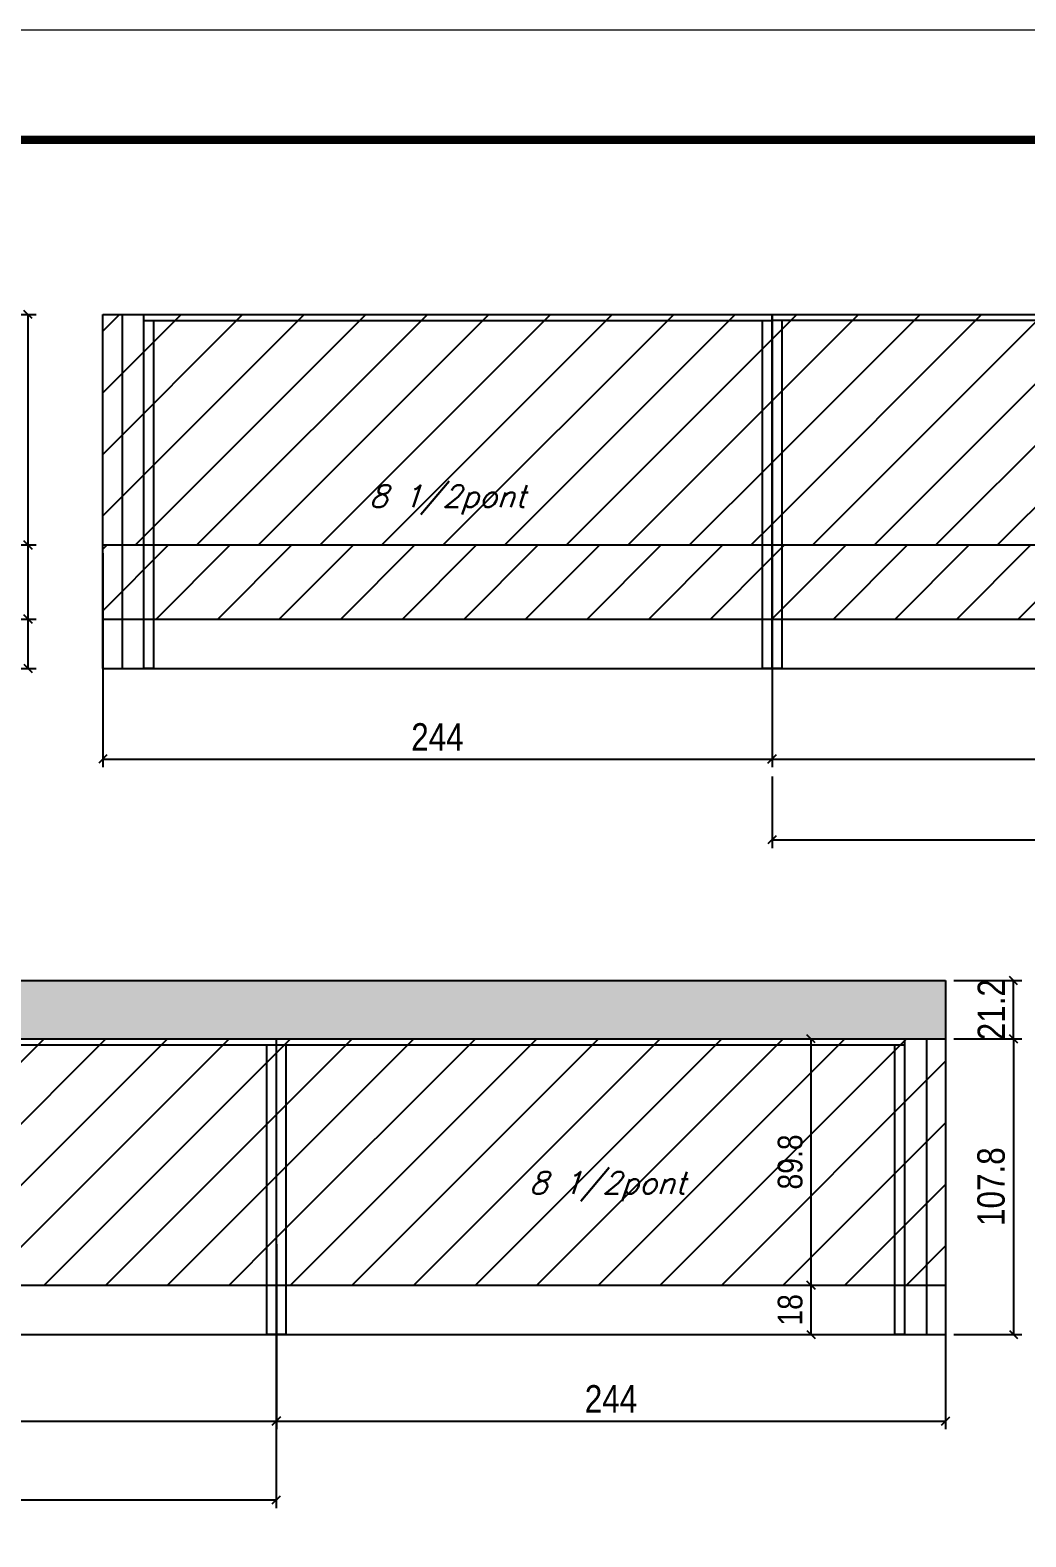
# Model space of a CAD drawing. Extents: x -20960 to -5926, y -2106 to 21915.
# Drawn here: x -9910 to -9547, y 14475 to 15024 of the extents above; entities that cross this region are included whole.
import ezdxf

# ---------------------------------------------------------------- set-up
doc = ezdxf.new("R2010")
doc.units = 0
doc.linetypes.add('DASHED', pattern=[0.75, 0.5, -0.25])
for name, color, linetype in [('COTA', 241, 'Continuous'), ('Painéis', 200, 'Continuous'), ('Reaproveitamento', 251, 'Continuous'), ('SARR_2.2x7', 40, 'Continuous'), ('SARR_3.5x7', 81, 'Continuous'), ('texto', 7, 'Continuous')]:
    doc.layers.add(name, color=color, linetype=linetype)
doc.layers.add('Folhas', color=255, linetype='Continuous', lineweight=9)
doc.layers.add('SARRAFO DE PRESSAO', color=251, linetype='DASHED', lineweight=9)
doc.styles.add('COTA TECNICA', font='techl___.ttf', dxfattribs={"height": 10})
doc.styles.add('COTA TECNICA-50', font='techl___.ttf', dxfattribs={"height": 9})
doc.styles.add('Romans', font='romans.shx')
doc.dimstyles.new('COTA PAINEL-50', dxfattribs={"dimtxt": 9, "dimasz": 3, "dimexe": 3, "dimexo": 3, "dimgap": 3, "dimtad": 1, "dimdec": 1, "dimzin": 12, "dimdsep": 46, "dimtxsty": 'COTA TECNICA-50', "dimblk1": 'OBLIQUE', "dimblk2": 'OBLIQUE', "dimsah": 1, "dimcen": 0.9, "dimclrd": 4, "dimclre": 4, "dimclrt": 240, "dimadec": 1, "dimazin": 3, "dimtfac": 1, "dimtdec": 1, "dimtmove": 0, "dimatfit": 3, "dimfxl": 1, "dimtolj": 1, "dimtzin": 12, "dimarcsym": 0})
doc.dimstyles.new('PAINEL', dxfattribs={"dimtxt": 10, "dimasz": 3, "dimexe": 3, "dimexo": 3, "dimgap": 3, "dimtad": 1, "dimdec": 1, "dimzin": 12, "dimdsep": 46, "dimtxsty": 'COTA TECNICA', "dimblk1": 'OBLIQUE', "dimblk2": 'OBLIQUE', "dimsah": 1, "dimcen": 0.9, "dimclrd": 4, "dimclre": 4, "dimclrt": 240, "dimadec": 1, "dimazin": 3, "dimtfac": 1, "dimtdec": 1, "dimtmove": 0, "dimatfit": 3, "dimfxl": 1, "dimtolj": 1, "dimtzin": 12, "dimarcsym": 0})
pattern_1 = [(45, (-1607.418, -3391.344), (-11.22532, 11.22532), [])]

# ---------------------------------------------------------------- blocks, each defined once
blk = doc.blocks.new('9999999999')
at = {"layer": 'Folhas'}
blk.add_lwpolyline([(98138.98, 34190.21), (99623.98, 34190.21), (99623.98, 35240.21), (98138.98, 35240.21)], close=True, dxfattribs=at)
at = {"layer": 'Folhas', "color": 30, "const_width": 3}
blk.add_lwpolyline([(98213.98, 34230.21), (99583.98, 34230.21), (99583.98, 35200.21), (98213.98, 35200.21)], close=True, dxfattribs=at)
blk = doc.blocks.new('_Oblique')
at = {"color": 0, "linetype": 'ByBlock', "lineweight": -2}
blk.add_line((-0.5, -0.5), (0.5, 0.5), dxfattribs=at)
blk = doc.blocks.new('*D671')
at = {"layer": 'COTA', "color": 4, "lineweight": -2, "ltscale": 25, "transparency": 16777216}
for p, q in [((-9639.42, 14751.89), (-9639.42, 14725.78)), ((-9395.42, 14751.89), (-9395.42, 14725.78)), ((-9639.42, 14728.78), (-9395.42, 14728.78))]:
    blk.add_line(p, q, dxfattribs=at)
at = {"layer": 'Defpoints', "color": 0, "ltscale": 25, "transparency": 16777216}
for p in [(-9639.42, 14754.89), (-9395.42, 14754.89), (-9395.42, 14728.78)]:
    blk.add_point(p, dxfattribs=at)
at = {"layer": 'COTA', "color": 4, "lineweight": -2, "ltscale": 25, "transparency": 16777216, "xscale": 3, "yscale": 3, "zscale": 3, "rotation": 180}
blk.add_blockref('_Oblique', (-9639.42, 14728.78), dxfattribs=at)
at = {"layer": 'COTA', "color": 4, "lineweight": -2, "ltscale": 25, "transparency": 16777216, "xscale": 3, "yscale": 3, "zscale": 3}
blk.add_blockref('_Oblique', (-9395.42, 14728.78), dxfattribs=at)
at = {"layer": 'COTA', "color": 240, "ltscale": 25, "transparency": 16777216, "insert": (-9517.42, 14736.84), "char_height": 10, "attachment_point": 5, "style": 'COTA TECNICA'}
blk.add_mtext('\\A1;2X', dxfattribs=at)
blk = doc.blocks.new('*D669')
at = {"layer": 'COTA', "color": 4, "lineweight": -2, "ltscale": 25, "transparency": 16777216}
for p, q in [((-9883.42, 14833.27), (-9883.42, 14755.24)), ((-9639.42, 14806.27), (-9639.42, 14755.24)), ((-9883.42, 14758.24), (-9639.42, 14758.24))]:
    blk.add_line(p, q, dxfattribs=at)
at = {"layer": 'Defpoints', "color": 0, "ltscale": 25, "transparency": 16777216}
for p in [(-9883.42, 14836.27), (-9639.42, 14809.27), (-9639.42, 14758.24)]:
    blk.add_point(p, dxfattribs=at)
at = {"layer": 'COTA', "color": 4, "lineweight": -2, "ltscale": 25, "transparency": 16777216, "xscale": 3, "yscale": 3, "zscale": 3, "rotation": 180}
blk.add_blockref('_Oblique', (-9883.42, 14758.24), dxfattribs=at)
at = {"layer": 'COTA', "color": 4, "lineweight": -2, "ltscale": 25, "transparency": 16777216, "xscale": 3, "yscale": 3, "zscale": 3}
blk.add_blockref('_Oblique', (-9639.42, 14758.24), dxfattribs=at)
at = {"layer": 'COTA', "color": 240, "ltscale": 25, "transparency": 16777216, "insert": (-9761.42, 14766.31), "char_height": 10, "attachment_point": 5, "style": 'COTA TECNICA'}
blk.add_mtext('\\A1;244', dxfattribs=at)
blk = doc.blocks.new('*D670')
at = {"layer": 'COTA', "color": 4, "lineweight": -2, "ltscale": 25, "transparency": 16777216}
for p, q in [((-9639.42, 14806.27), (-9639.42, 14755.24)), ((-9395.42, 14806.27), (-9395.42, 14755.24)), ((-9639.42, 14758.24), (-9395.42, 14758.24))]:
    blk.add_line(p, q, dxfattribs=at)
at = {"layer": 'Defpoints', "color": 0, "ltscale": 25, "transparency": 16777216}
for p in [(-9639.42, 14809.27), (-9395.42, 14809.27), (-9395.42, 14758.24)]:
    blk.add_point(p, dxfattribs=at)
at = {"layer": 'COTA', "color": 4, "lineweight": -2, "ltscale": 25, "transparency": 16777216, "xscale": 3, "yscale": 3, "zscale": 3, "rotation": 180}
blk.add_blockref('_Oblique', (-9639.42, 14758.24), dxfattribs=at)
at = {"layer": 'COTA', "color": 4, "lineweight": -2, "ltscale": 25, "transparency": 16777216, "xscale": 3, "yscale": 3, "zscale": 3}
blk.add_blockref('_Oblique', (-9395.42, 14758.24), dxfattribs=at)
at = {"layer": 'COTA', "color": 240, "ltscale": 25, "transparency": 16777216, "insert": (-9517.42, 14766.31), "char_height": 10, "attachment_point": 5, "style": 'COTA TECNICA'}
blk.add_mtext('\\A1;244', dxfattribs=at)
blk = doc.blocks.new('*D687')
at = {"layer": 'COTA', "color": 4, "lineweight": -2, "ltscale": 25, "transparency": 16777216}
for p, q in [((-9937.11, 14920.27), (-9907.69, 14920.27)), ((-9910.69, 14836.27), (-9910.69, 14920.27)), ((-9937.11, 14836.27), (-9907.69, 14836.27))]:
    blk.add_line(p, q, dxfattribs=at)
at = {"layer": 'Defpoints', "color": 0, "ltscale": 25, "transparency": 16777216}
for p in [(-9940.11, 14920.27), (-9910.69, 14920.27), (-9940.11, 14836.27)]:
    blk.add_point(p, dxfattribs=at)
at = {"layer": 'COTA', "color": 4, "lineweight": -2, "ltscale": 25, "transparency": 16777216, "xscale": 3, "yscale": 3, "zscale": 3}
for p, rotation in [((-9910.69, 14920.27), 90), ((-9910.69, 14836.27), 270)]:
    blk.add_blockref('_Oblique', p, dxfattribs=dict(at, rotation=rotation))
at = {"layer": 'COTA', "color": 240, "ltscale": 25, "transparency": 16777216, "insert": (-9918.79, 14878.27), "char_height": 10, "attachment_point": 5, "rotation": 90, "style": 'COTA TECNICA'}
blk.add_mtext('\\A1;84', dxfattribs=at)
blk = doc.blocks.new('*D689')
at = {"layer": 'COTA', "color": 4, "lineweight": -2, "transparency": 16777216}
for p, q in [((-9937.11, 14836.27), (-9907.69, 14836.27)), ((-9910.69, 14809.27), (-9910.69, 14836.27)), ((-9937.11, 14809.27), (-9907.69, 14809.27))]:
    blk.add_line(p, q, dxfattribs=at)
at = {"layer": 'Defpoints', "color": 0, "transparency": 16777216}
for p in [(-9940.11, 14836.27), (-9910.69, 14836.27), (-9940.11, 14809.27)]:
    blk.add_point(p, dxfattribs=at)
at = {"layer": 'COTA', "color": 4, "lineweight": -2, "transparency": 16777216, "xscale": 3, "yscale": 3, "zscale": 3}
for p, rotation in [((-9910.69, 14836.27), 90), ((-9910.69, 14809.27), 270)]:
    blk.add_blockref('_Oblique', p, dxfattribs=dict(at, rotation=rotation))
at = {"layer": 'COTA', "color": 240, "transparency": 16777216, "insert": (-9918.26, 14822.77), "char_height": 9, "attachment_point": 5, "rotation": 90, "style": 'COTA TECNICA-50'}
blk.add_mtext('\\A1;27', dxfattribs=at)
blk = doc.blocks.new('*D678')
at = {"layer": 'COTA', "color": 4, "lineweight": -2, "ltscale": 25, "transparency": 16777216}
for p, q in [((-10064.17, 14581.46), (-10064.17, 14513.94)), ((-9820.17, 14581.46), (-9820.17, 14513.94)), ((-10064.17, 14516.94), (-9820.17, 14516.94))]:
    blk.add_line(p, q, dxfattribs=at)
at = {"layer": 'Defpoints', "color": 0, "ltscale": 25, "transparency": 16777216}
for p in [(-10064.17, 14584.46), (-9820.17, 14584.46), (-9820.17, 14516.94)]:
    blk.add_point(p, dxfattribs=at)
at = {"layer": 'COTA', "color": 4, "lineweight": -2, "ltscale": 25, "transparency": 16777216, "xscale": 3, "yscale": 3, "zscale": 3, "rotation": 180}
blk.add_blockref('_Oblique', (-10064.17, 14516.94), dxfattribs=at)
at = {"layer": 'COTA', "color": 4, "lineweight": -2, "ltscale": 25, "transparency": 16777216, "xscale": 3, "yscale": 3, "zscale": 3}
blk.add_blockref('_Oblique', (-9820.17, 14516.94), dxfattribs=at)
at = {"layer": 'COTA', "color": 240, "ltscale": 25, "transparency": 16777216, "insert": (-9942.17, 14525.02), "char_height": 10, "attachment_point": 5, "style": 'COTA TECNICA'}
blk.add_mtext('\\A1;244', dxfattribs=at)
blk = doc.blocks.new('*D679')
at = {"layer": 'COTA', "color": 4, "lineweight": -2, "ltscale": 25, "transparency": 16777216}
for p, q in [((-9820.15, 14581.46), (-9820.15, 14513.94)), ((-9576.15, 14581.46), (-9576.15, 14513.94)), ((-9820.15, 14516.94), (-9576.15, 14516.94))]:
    blk.add_line(p, q, dxfattribs=at)
at = {"layer": 'Defpoints', "color": 0, "ltscale": 25, "transparency": 16777216}
for p in [(-9820.15, 14584.46), (-9576.15, 14584.46), (-9576.15, 14516.94)]:
    blk.add_point(p, dxfattribs=at)
at = {"layer": 'COTA', "color": 4, "lineweight": -2, "ltscale": 25, "transparency": 16777216, "xscale": 3, "yscale": 3, "zscale": 3, "rotation": 180}
blk.add_blockref('_Oblique', (-9820.15, 14516.94), dxfattribs=at)
at = {"layer": 'COTA', "color": 4, "lineweight": -2, "ltscale": 25, "transparency": 16777216, "xscale": 3, "yscale": 3, "zscale": 3}
blk.add_blockref('_Oblique', (-9576.15, 14516.94), dxfattribs=at)
at = {"layer": 'COTA', "color": 240, "ltscale": 25, "transparency": 16777216, "insert": (-9698.15, 14525.02), "char_height": 10, "attachment_point": 5, "style": 'COTA TECNICA'}
blk.add_mtext('\\A1;244', dxfattribs=at)
blk = doc.blocks.new('*D681')
at = {"layer": 'COTA', "color": 4, "lineweight": -2, "ltscale": 25, "transparency": 16777216}
for p, q in [((-10064.17, 14581.46), (-10064.17, 14485.21)), ((-9820.17, 14581.46), (-9820.17, 14485.21)), ((-10064.17, 14488.21), (-9820.17, 14488.21))]:
    blk.add_line(p, q, dxfattribs=at)
at = {"layer": 'Defpoints', "color": 0, "ltscale": 25, "transparency": 16777216}
for p in [(-10064.17, 14584.46), (-9820.17, 14584.46), (-9820.17, 14488.21)]:
    blk.add_point(p, dxfattribs=at)
at = {"layer": 'COTA', "color": 4, "lineweight": -2, "ltscale": 25, "transparency": 16777216, "xscale": 3, "yscale": 3, "zscale": 3, "rotation": 180}
blk.add_blockref('_Oblique', (-10064.17, 14488.21), dxfattribs=at)
at = {"layer": 'COTA', "color": 4, "lineweight": -2, "ltscale": 25, "transparency": 16777216, "xscale": 3, "yscale": 3, "zscale": 3}
blk.add_blockref('_Oblique', (-9820.17, 14488.21), dxfattribs=at)
at = {"layer": 'COTA', "color": 240, "ltscale": 25, "transparency": 16777216, "insert": (-9942.17, 14496.26), "char_height": 10, "attachment_point": 5, "style": 'COTA TECNICA'}
blk.add_mtext('\\A1;2X', dxfattribs=at)
blk = doc.blocks.new('*D692')
at = {"layer": 'COTA', "color": 4, "lineweight": -2, "ltscale": 25, "transparency": 16777216}
for p, q in [((-9573.15, 14656.26), (-9548.43, 14656.26)), ((-9551.43, 14656.26), (-9551.43, 14548.46)), ((-9573.15, 14548.46), (-9548.43, 14548.46))]:
    blk.add_line(p, q, dxfattribs=at)
at = {"layer": 'Defpoints', "color": 0, "ltscale": 25, "transparency": 16777216}
for p in [(-9576.15, 14656.26), (-9576.15, 14548.46), (-9551.43, 14548.46)]:
    blk.add_point(p, dxfattribs=at)
at = {"layer": 'COTA', "color": 4, "lineweight": -2, "ltscale": 25, "transparency": 16777216, "xscale": 3, "yscale": 3, "zscale": 3}
for p, rotation in [((-9551.43, 14656.26), 90), ((-9551.43, 14548.46), 270)]:
    blk.add_blockref('_Oblique', p, dxfattribs=dict(at, rotation=rotation))
at = {"layer": 'COTA', "color": 240, "ltscale": 25, "transparency": 16777216, "insert": (-9559.55, 14602.36), "char_height": 10, "attachment_point": 5, "rotation": 90, "style": 'COTA TECNICA'}
blk.add_mtext('\\A1;107.8', dxfattribs=at)
blk = doc.blocks.new('*D693')
at = {"layer": 'COTA', "color": 4, "lineweight": -2, "ltscale": 25, "transparency": 16777216}
for p, q in [((-9573.15, 14677.46), (-9548.43, 14677.46)), ((-9551.43, 14656.26), (-9551.43, 14677.46)), ((-9573.15, 14656.26), (-9548.43, 14656.26))]:
    blk.add_line(p, q, dxfattribs=at)
at = {"layer": 'Defpoints', "color": 0, "ltscale": 25, "transparency": 16777216}
for p in [(-9576.15, 14677.46), (-9551.43, 14677.46), (-9576.15, 14656.26)]:
    blk.add_point(p, dxfattribs=at)
at = {"layer": 'COTA', "color": 4, "lineweight": -2, "ltscale": 25, "transparency": 16777216, "xscale": 3, "yscale": 3, "zscale": 3}
for p, rotation in [((-9551.43, 14677.46), 90), ((-9551.43, 14656.26), 270)]:
    blk.add_blockref('_Oblique', p, dxfattribs=dict(at, rotation=rotation))
at = {"layer": 'COTA', "color": 240, "ltscale": 25, "transparency": 16777216, "insert": (-9559.49, 14666.86), "char_height": 10, "attachment_point": 5, "rotation": 90, "style": 'COTA TECNICA'}
blk.add_mtext('\\A1;21.2', dxfattribs=at)
blk = doc.blocks.new('*D710')
at = {"layer": 'COTA', "color": 4, "lineweight": -2, "transparency": 16777216}
blk.add_line((-9625.21, 14548.46), (-9625.21, 14566.46), dxfattribs=at)
at = {"layer": 'Defpoints', "color": 0, "transparency": 16777216}
for p in [(-9625.21, 14566.46), (-9625.21, 14566.46), (-9625.21, 14548.46)]:
    blk.add_point(p, dxfattribs=at)
at = {"layer": 'COTA', "color": 4, "lineweight": -2, "transparency": 16777216, "xscale": 3, "yscale": 3, "zscale": 3}
for p, rotation in [((-9625.21, 14566.46), 90), ((-9625.21, 14548.46), 270)]:
    blk.add_blockref('_Oblique', p, dxfattribs=dict(at, rotation=rotation))
at = {"layer": 'COTA', "color": 240, "transparency": 16777216, "insert": (-9632.8, 14557.46), "char_height": 9, "attachment_point": 5, "rotation": 90, "style": 'COTA TECNICA-50'}
blk.add_mtext('\\A1;18', dxfattribs=at)
blk = doc.blocks.new('*D711')
at = {"layer": 'COTA', "color": 4, "lineweight": -2, "transparency": 16777216}
for p, q in [((-9628.21, 14656.26), (-9628.21, 14656.26)), ((-9625.21, 14566.46), (-9625.21, 14656.26))]:
    blk.add_line(p, q, dxfattribs=at)
at = {"layer": 'Defpoints', "color": 0, "transparency": 16777216}
for p in [(-9625.21, 14656.26), (-9625.21, 14656.26), (-9625.21, 14566.46)]:
    blk.add_point(p, dxfattribs=at)
at = {"layer": 'COTA', "color": 4, "lineweight": -2, "transparency": 16777216, "xscale": 3, "yscale": 3, "zscale": 3}
for p, rotation in [((-9625.21, 14656.26), 90), ((-9625.21, 14566.46), 270)]:
    blk.add_blockref('_Oblique', p, dxfattribs=dict(at, rotation=rotation))
at = {"layer": 'COTA', "color": 240, "transparency": 16777216, "insert": (-9632.8, 14611.36), "char_height": 9, "attachment_point": 5, "rotation": 90, "style": 'COTA TECNICA-50'}
blk.add_mtext('\\A1;89.8', dxfattribs=at)
blk = doc.blocks.new('*D715')
at = {"layer": 'COTA', "color": 4, "lineweight": -2, "transparency": 16777216}
for p, q in [((-9937.11, 14809.27), (-9907.69, 14809.27)), ((-9910.69, 14791.27), (-9910.69, 14809.27)), ((-9937.11, 14791.27), (-9907.69, 14791.27))]:
    blk.add_line(p, q, dxfattribs=at)
at = {"layer": 'Defpoints', "color": 0, "transparency": 16777216}
for p in [(-9940.11, 14809.27), (-9910.69, 14809.27), (-9940.11, 14791.27)]:
    blk.add_point(p, dxfattribs=at)
at = {"layer": 'COTA', "color": 4, "lineweight": -2, "transparency": 16777216, "xscale": 3, "yscale": 3, "zscale": 3}
for p, rotation in [((-9910.69, 14809.27), 90), ((-9910.69, 14791.27), 270)]:
    blk.add_blockref('_Oblique', p, dxfattribs=dict(at, rotation=rotation))
at = {"layer": 'COTA', "color": 240, "transparency": 16777216, "insert": (-9918.28, 14800.27), "char_height": 9, "attachment_point": 5, "rotation": 90, "style": 'COTA TECNICA-50'}
blk.add_mtext('\\A1;18', dxfattribs=at)

msp = doc.modelspace()

# ---------------------------------------------------------------- hatches: boundary and pattern name
at = {"layer": 'COTA', "linetype": 'ByBlock'}
h = msp.add_hatch(dxfattribs=at)
h.set_pattern_fill('AR-CONC', color=256, scale=0.03)
h.set_pattern_definition([(50, (-147675.035, -14754.5563), (5.46554007, -0.47817257), [0.5715, -6.2865]), (355, (-147675.035, -14754.556), (-1.05730264, 5.73170536), [0.4572, -5.02921753]), (100.4514447, (-147674.5797, -14754.596), (4.40823741, 5.25353256), [0.48570026, -5.34270734]), (46.1842, (-147675.035, -14753.032), (8.13237123, -1.26126984), [0.85725, -9.42975]), (96.6355576, (-147674.3574, -14753.137), (7.122124, 7.42278374), [0.7285507, -8.01406824]), (351.184151, (-147675.035, -14753.032), (7.122124, 7.42278374), [0.685799, -7.54379196]), (21, (-147674.273, -14753.4133), (4.54843174, -3.06795595), [0.5715, -6.2865]), (326, (-147674.273, -14753.413), (1.85406085, 5.52563898), [0.4572, -5.0292]), (71.451445, (-147673.894, -14753.669), (6.40249258, 2.45768307), [0.48570026, -5.34269813]), (37.5, (-147675.0351, -14754.5563), (0.092658098, 2.536651166), [0, -4.96824, 0, -5.1054, 0, -5.04825]), (7.5, (-147675.035, -14754.5563), (2.004589875, 3.005417245), [0, -2.91084, 0, -4.85394, 0, -1.92405]), (327.5, (-147676.7344, -14754.5563), (4.067717855, -0.17186232), [0, -1.905, 0, -5.9436, 0, -7.8867]), (317.5, (-147677.4964, -14754.5563), (4.44387544, 0.76279473), [0, -2.4765, 0, -3.94716, 0, -5.6007])])
h.paths.add_polyline_path([(-9576.15, 14656.26), (-9576.15, 14677.46), (-10199.17, 14677.46), (-10199.17, 14656.26)])
at = {"layer": 'Reaproveitamento'}
h = msp.add_hatch(dxfattribs=at)
h.set_pattern_fill('ANSI31', color=256, scale=5)
h.set_pattern_definition(pattern_1)
h.paths.add_polyline_path([(-9639.42, 14836.27), (-9639.42, 14920.27), (-9883.42, 14920.27), (-9883.42, 14836.27)])
h = msp.add_hatch(dxfattribs=at)
h.set_pattern_fill('ANSI31', color=256, scale=5)
h.set_pattern_definition(pattern_1)
h.paths.add_polyline_path([(-9395.42, 14836.27), (-9395.42, 14920.27), (-9639.42, 14920.27), (-9639.42, 14836.27)])
at = {"layer": 'Reaproveitamento', "transparency": 33554684}
h = msp.add_hatch(dxfattribs=at)
h.set_pattern_fill('ANSI31', color=256, scale=5)
h.paths.add_polyline_path([(-9639.42, 14809.27), (-9639.42, 14836.27), (-9883.42, 14836.27), (-9883.42, 14809.27)])
h = msp.add_hatch(dxfattribs=at)
h.set_pattern_fill('ANSI31', color=256, scale=5)
h.paths.add_polyline_path([(-9639.42, 14836.27), (-9639.42, 14809.27), (-9395.42, 14809.27), (-9395.42, 14836.27)])
h = msp.add_hatch(dxfattribs=at)
h.set_pattern_fill('ANSI31', color=256, scale=5)
h.paths.add_polyline_path([(-10064.17, 14656.26), (-10064.17, 14566.46), (-9820.17, 14566.46), (-9820.17, 14656.26)])
h = msp.add_hatch(dxfattribs=at)
h.set_pattern_fill('ANSI31', color=256, scale=5)
h.paths.add_polyline_path([(-9576.15, 14566.46), (-9576.15, 14656.26), (-9820.17, 14656.26), (-9820.17, 14566.46)])

# ---------------------------------------------------------------- linework, layer by layer
at = {"layer": 'COTA', "linetype": 'ByBlock'}
for p, q in [((-10199.17, 14677.46), (-9576.15, 14677.46)), ((-9576.15, 14677.46), (-9576.15, 14656.26))]:
    msp.add_line(p, q, dxfattribs=at)
at = {"layer": 'Painéis'}
for p, q in [((-9883.42, 14920.27), (-9295.42, 14920.27)), ((-9883.42, 14836.27), (-9295.42, 14836.27)), ((-9883.42, 14809.27), (-9295.42, 14809.27)), ((-9883.42, 14791.27), (-9295.42, 14791.27)), ((-10199.17, 14656.26), (-9576.15, 14656.26)), ((-10199.17, 14566.46), (-9576.15, 14566.46)), ((-10199.17, 14548.46), (-9576.15, 14548.46))]:
    msp.add_line(p, q, dxfattribs=at)
at = {"layer": 'Painéis', "ltscale": 25}
for p, q in [((-9883.42, 14791.27), (-9883.42, 14920.27)), ((-9639.42, 14791.27), (-9639.42, 14920.27)), ((-9820.17, 14656.26), (-9820.17, 14548.46)), ((-9576.15, 14656.26), (-9576.15, 14548.46))]:
    msp.add_line(p, q, dxfattribs=at)
at = {"layer": 'SARR_2.2x7', "linetype": 'Continuous'}
for p, q in [((-9876.42, 14920.27), (-9876.42, 14836.27)), ((-9868.42, 14918.07), (-9639.42, 14918.07)), ((-9395.42, 14918.07), (-9639.42, 14918.07)), ((-9876.42, 14836.27), (-9876.42, 14809.27)), ((-9876.42, 14809.27), (-9876.42, 14791.27)), ((-10064.17, 14654.06), (-9820.17, 14654.06)), ((-9820.15, 14654.06), (-9591.15, 14654.06)), ((-9583.15, 14656.26), (-9583.15, 14566.46)), ((-9583.15, 14566.46), (-9583.15, 14548.46))]:
    msp.add_line(p, q, dxfattribs=at)
at = {"layer": 'SARR_3.5x7'}
for points in [[(-9864.92, 14918.07), (-9864.92, 14791.27), (-9868.42, 14791.27), (-9868.42, 14920.27)], [(-9639.42, 14920.27), (-9639.42, 14791.27), (-9642.92, 14791.27), (-9642.92, 14918.07)], [(-9635.92, 14918.07), (-9635.92, 14791.27), (-9639.42, 14791.27), (-9639.42, 14920.27)], [(-9820.17, 14656.26), (-9820.17, 14548.46), (-9823.67, 14548.46), (-9823.67, 14654.06)], [(-9816.65, 14654.06), (-9816.65, 14548.46), (-9820.15, 14548.46), (-9820.15, 14656.26)], [(-9591.15, 14656.26), (-9591.15, 14548.46), (-9594.65, 14548.46), (-9594.65, 14654.06)]]:
    msp.add_lwpolyline(points, dxfattribs=at)

# ---------------------------------------------------------------- block references
at = {"layer": 'SARRAFO DE PRESSAO', "color": 6, "linetype": 'ByBlock'}
msp.add_blockref('9999999999', (-108747.48, -20216.26), dxfattribs=at)

# ---------------------------------------------------------------- texts
at = {"layer": 'texto', "color": 2, "char_height": 8, "attachment_point": 5, "style": 'Romans'}
for insert in [(-9757.81, 14852.72), (-9699.47, 14602.44)]:
    msp.add_mtext('{\\Q19;\\C256;8 1/2pont}', dxfattribs=dict(at, insert=insert))

# ---------------------------------------------------------------- dimensions: what is measured, and where the dimension line sits
at = {"layer": 'COTA', "ltscale": 25}
dim = msp.add_linear_dim(base=(-9910.69, 14920.27), p1=(-9940.11, 14836.27), p2=(-9940.11, 14920.27), angle=90, dimstyle='PAINEL', override={"dimtmove": 1}, dxfattribs=at)
dim.commit()
dim.dimension.update_dxf_attribs({"geometry": '*D687', "text_midpoint": (-9918.79, 14878.27)})
at = {"layer": 'COTA'}
for base, p1, p2, picture, middle in [((-9910.69, 14836.27), (-9940.11, 14809.27), (-9940.11, 14836.27), '*D689', (-9918.26, 14822.77)), ((-9910.69, 14809.27), (-9940.11, 14791.27), (-9940.11, 14809.27), '*D715', (-9918.28, 14800.27)), ((-9625.21, 14566.46), (-9625.21, 14548.46), (-9625.21, 14566.46), '*D710', (-9632.8, 14557.46))]:
    dim = msp.add_linear_dim(base=base, p1=p1, p2=p2, angle=90, dimstyle='COTA PAINEL-50', dxfattribs=at)
    dim.commit()
    dim.dimension.update_dxf_attribs({"geometry": picture, "text_midpoint": middle})
at = {"layer": 'COTA', "ltscale": 25}
for base, p1, p2, picture, middle in [((-9639.42, 14758.24), (-9883.42, 14836.27), (-9639.42, 14809.27), '*D669', (-9761.42, 14766.31)), ((-9395.42, 14758.24), (-9639.42, 14809.27), (-9395.42, 14809.27), '*D670', (-9517.42, 14766.31))]:
    dim = msp.add_linear_dim(base=base, p1=p1, p2=p2, dimstyle='PAINEL', dxfattribs=at)
    dim.commit()
    dim.dimension.update_dxf_attribs({"geometry": picture, "text_midpoint": middle})
for base, p1, p2, picture, middle in [((-9395.42, 14728.78), (-9639.42, 14754.89), (-9395.42, 14754.89), '*D671', (-9517.42, 14736.84)), ((-9820.17, 14488.21), (-10064.17, 14584.46), (-9820.17, 14584.46), '*D681', (-9942.17, 14496.26))]:
    dim = msp.add_linear_dim(base=base, p1=p1, p2=p2, text='2X', dimstyle='PAINEL', dxfattribs=at)
    dim.commit()
    dim.dimension.update_dxf_attribs({"geometry": picture, "text_midpoint": middle})
dim = msp.add_linear_dim(base=(-9551.43, 14677.46), p1=(-9576.15, 14656.26), p2=(-9576.15, 14677.46), angle=90, dimstyle='PAINEL', dxfattribs=at)
dim.commit()
dim.dimension.update_dxf_attribs({"geometry": '*D693', "text_midpoint": (-9551.43, 14666.86), "dimtype": 160})
at = {"layer": 'COTA'}
dim = msp.add_linear_dim(base=(-9625.21, 14656.26), p1=(-9625.21, 14566.46), p2=(-9625.21, 14656.26), angle=90, dimstyle='COTA PAINEL-50', override={"dimtmove": 1}, dxfattribs=at)
dim.commit()
dim.dimension.update_dxf_attribs({"geometry": '*D711', "text_midpoint": (-9632.8, 14611.36)})
at = {"layer": 'COTA', "ltscale": 25}
dim = msp.add_linear_dim(base=(-9551.43, 14548.46), p1=(-9576.15, 14656.26), p2=(-9576.15, 14548.46), angle=90, dimstyle='PAINEL', dxfattribs=at)
dim.commit()
dim.dimension.update_dxf_attribs({"geometry": '*D692', "text_midpoint": (-9559.55, 14602.36)})
for base, p1, p2, picture, middle in [((-9820.17, 14516.94), (-10064.17, 14584.46), (-9820.17, 14584.46), '*D678', (-9942.17, 14525.02)), ((-9576.15, 14516.94), (-9820.15, 14584.46), (-9576.15, 14584.46), '*D679', (-9698.15, 14525.02))]:
    dim = msp.add_linear_dim(base=base, p1=p1, p2=p2, dimstyle='PAINEL', override={"dimtmove": 1}, dxfattribs=at)
    dim.commit()
    dim.dimension.update_dxf_attribs({"geometry": picture, "text_midpoint": middle})

doc.saveas('drawing.dxf')
